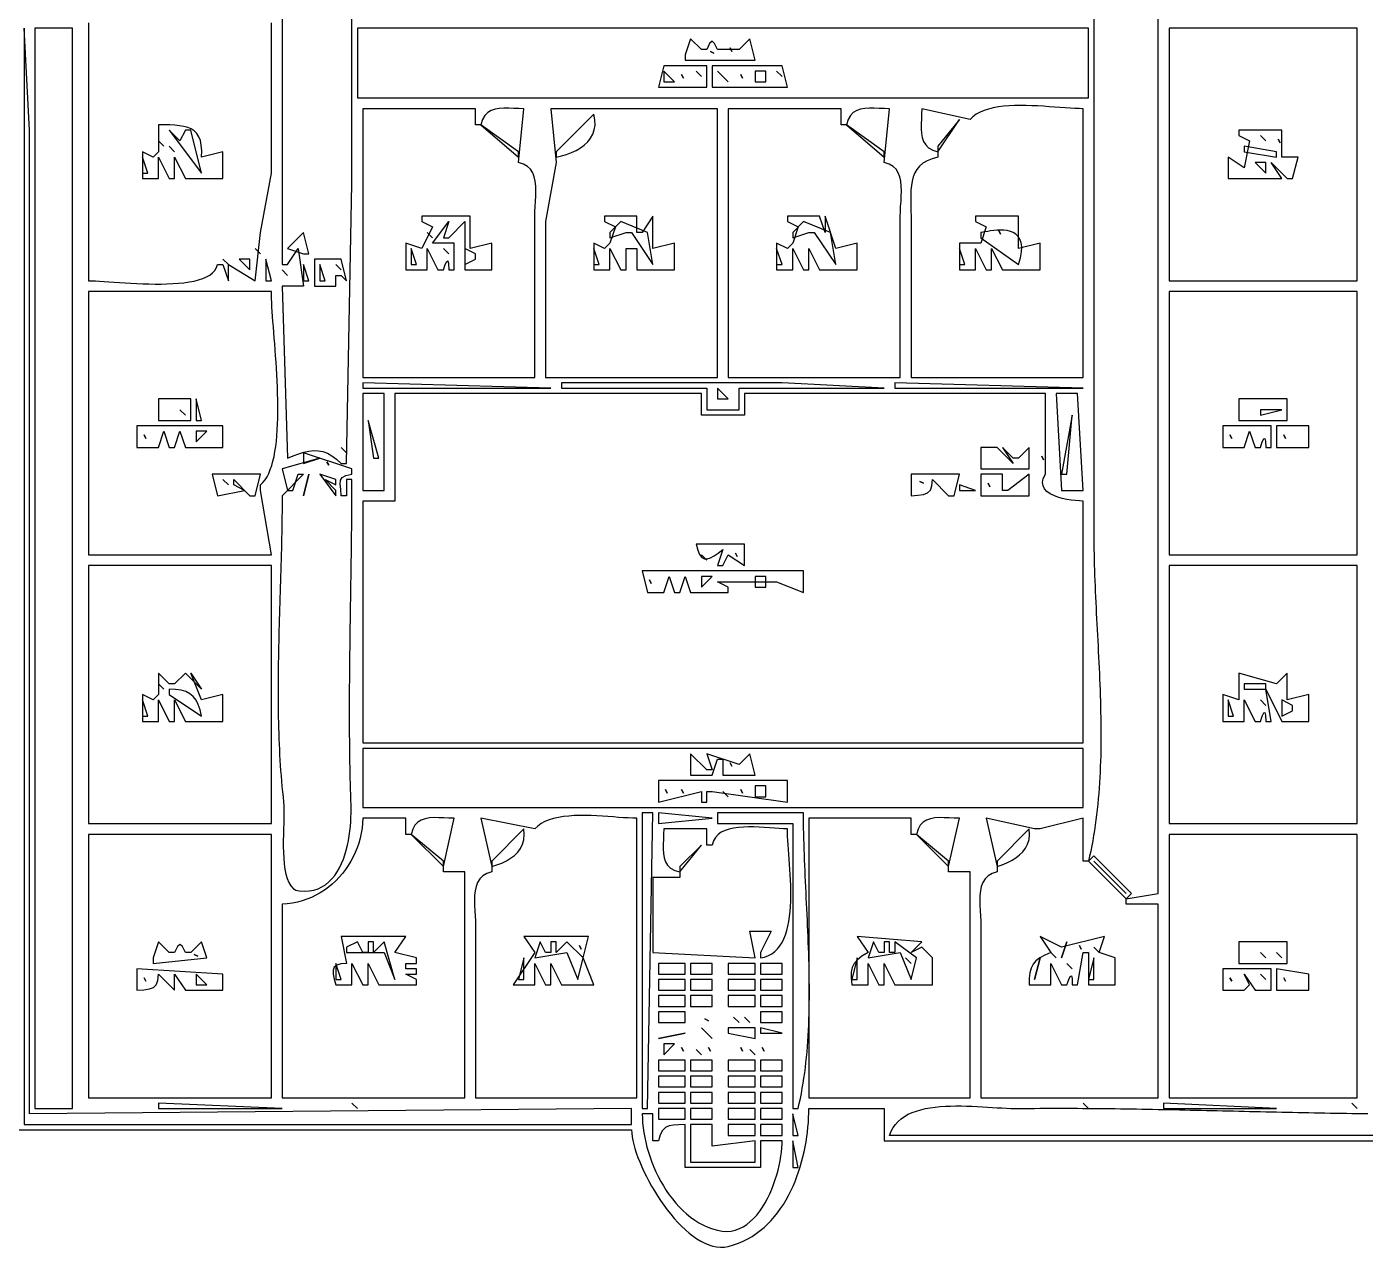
# Model space of a CAD drawing. Extents: x 0 to 792, y 0 to 1224.
# Drawn here: x 291.5 to 540.5, y 209.2 to 436.2 of the extents above; entities that cross this region are included whole.
import ezdxf

# ---------------------------------------------------------------- set-up
doc = ezdxf.new("R2010")
doc.units = 0
doc.layers.add('C7', color=7, linetype='CONTINUOUS')

msp = doc.modelspace()

# ---------------------------------------------------------------- linework, layer by layer
at = {"layer": 'C7'}
for points in [[(490, 466), (490, 342), (490.0028, 341.0328), (490.011, 340.0615), (490.0245, 339.0863), (490.0427, 338.1074), (490.0654, 337.1248), (490.0924, 336.1388), (490.1233, 335.1494), (490.1577, 334.1569), (490.1954, 333.1614), (490.2361, 332.163), (490.2795, 331.1619), (490.3252, 330.1583), (490.3729, 329.1522), (490.4224, 328.1439), (490.4733, 327.1335), (490.5253, 326.1212), (490.5781, 325.107), (490.6314, 324.0912), (490.6849, 323.0739), (490.7383, 322.0553), (490.7913, 321.0354), (490.8434, 320.0145), (490.8946, 318.9928), (490.9444, 317.9702), (490.9925, 316.9471), (491.0386, 315.9236), (491.0824, 314.8998), (491.1237, 313.8758), (491.162, 312.8518), (491.1971, 311.8281), (491.2287, 310.8046), (491.2564, 309.7816), (491.28, 308.7592), (491.2991, 307.7376), (491.3135, 306.717), (491.3228, 305.6974), (491.3267, 304.679), (491.3249, 303.662), (491.3171, 302.6465), (491.3029, 301.6328), (491.2822, 300.6208), (491.2545, 299.6109), (491.2196, 298.603), (491.1772, 297.5975), (491.1268, 296.5944), (491.0683, 295.5939), (491.0014, 294.5961), (490.9256, 293.6012), (490.8407, 292.6094), (490.7465, 291.6208), (490.6425, 290.6355), (490.5284, 289.6537), (490.4041, 288.6755), (490.2691, 287.7012), (490.1231, 286.7308), (489.9659, 285.7645), (489.7971, 284.8025), (489.6164, 283.8449), (489.4235, 282.8918), (489.2181, 281.9434), (489, 281), (488, 281), (488, 289), (480, 287), (479, 287), (470, 289), (472, 280), (472, 279), (471.0811, 278.7072), (470.3496, 278.2765), (469.7855, 277.7237), (469.369, 277.0649), (469.0804, 276.316), (468.8999, 275.493), (468.8077, 274.6119), (468.784, 273.6887), (468.809, 272.7393), (468.8628, 271.7798), (468.9258, 270.8261), (468.9781, 269.8941), (469, 269), (469, 237), (502, 237), (502, 273), (496, 273), (496, 274), (502, 275), (502, 665)], [(339, 485), (339, 392), (340, 392), (342, 395), (343, 388), (339, 388), (340, 356), (341.083, 356.4397), (342.1029, 356.8111), (343.0692, 357.1016), (343.9911, 357.2985), (344.8783, 357.3893), (345.7401, 357.3613), (346.5861, 357.2021), (347.4256, 356.8989), (348.2681, 356.4392), (349.1231, 355.8104), (350, 355), (351, 355), (352, 407), (352, 511)], [(291, 436), (291, 232), (404, 232), (404, 235), (292, 234), (292, 376), (292, 417), (291, 436)], [(293, 436), (293, 235), (300, 235), (300, 436), (293, 436)], [(303, 437), (303, 389), (303.5986, 388.9904), (304.285, 388.9636), (305.051, 388.9225), (305.8889, 388.8703), (306.7907, 388.8098), (307.7486, 388.744), (308.7545, 388.6759), (309.8007, 388.6086), (310.8792, 388.5449), (311.9821, 388.4878), (313.1015, 388.4404), (314.2296, 388.4056), (315.3583, 388.3865), (316.4798, 388.3859), (317.5862, 388.4069), (318.6697, 388.4524), (319.7222, 388.5255), (320.7359, 388.6291), (321.7029, 388.7662), (322.6153, 388.9398), (323.4651, 389.1529), (324.2446, 389.4084), (324.9457, 389.7093), (325.5606, 390.0587), (326.0814, 390.4595), (326.5002, 390.9146), (326.809, 391.4271), (327, 392), (328, 392), (329, 389), (329, 392), (334, 389), (335, 398), (337, 409), (337, 437)], [(353, 436), (353, 423), (489, 423), (489, 436), (353, 436)], [(504, 436), (504, 389), (539, 389), (539, 436), (504, 436)], [(415, 434), (414, 431), (414, 430), (427, 430), (426, 434), (424, 432), (421, 432), (420, 432), (419.466, 433.1514), (419, 433.5352), (418.5339, 433.1514), (418, 432), (417, 432), (415, 434)], [(418.666656, 431.666656), (419.333344, 431.333344), (418.666656, 431.666656)], [(422.333344, 432.333344), (422.666656, 431.666656), (422.333344, 432.333344)], [(410, 429), (409, 425), (418, 425), (418, 429), (410, 429)], [(419, 429), (419, 425), (433, 425), (432, 429), (419, 429)], [(410, 428), (410, 426), (412, 426), (410, 428)], [(413.333344, 427.333344), (413.666656, 426.666656), (413.333344, 427.333344)], [(416, 428), (417, 427), (416, 428)], [(420, 428), (422, 426), (420, 428)], [(424.333344, 427.333344), (424.666656, 426.666656), (424.333344, 427.333344)], [(427, 428), (427, 426), (429, 426), (429, 428), (427, 428)], [(431, 428), (432, 427), (431, 428)], [(354, 421), (354, 371), (386, 371), (386, 401), (386.0218, 401.8941), (386.0741, 402.8261), (386.1371, 403.7798), (386.1909, 404.7393), (386.2159, 405.6887), (386.1922, 406.6119), (386.1, 407.493), (385.9195, 408.316), (385.6309, 409.0649), (385.2144, 409.7237), (384.6503, 410.2765), (383.9188, 410.7072), (383, 411), (384, 421), (383.0416, 421.0199), (382.0902, 421.062), (381.1588, 421.0993), (380.2605, 421.1049), (379.4084, 421.0519), (378.6157, 420.9136), (377.8953, 420.6629), (377.2605, 420.2731), (376.7243, 419.7173), (376.2997, 418.9685), (376, 418), (375, 418), (375, 421), (354, 421)], [(389, 421), (390, 411), (388, 400), (388, 371), (420, 371), (420, 421), (389, 421)], [(422, 421), (422, 371), (454, 371), (454, 401), (454.0218, 401.8941), (454.0741, 402.8261), (454.1371, 403.7798), (454.1909, 404.7393), (454.2159, 405.6887), (454.1922, 406.6119), (454.1, 407.493), (453.9195, 408.316), (453.6309, 409.0649), (453.2144, 409.7237), (452.6503, 410.2765), (451.9188, 410.7072), (451, 411), (452, 421), (451.0416, 421.0199), (450.0902, 421.062), (449.1588, 421.0993), (448.2605, 421.1049), (447.4084, 421.0519), (446.6157, 420.9136), (445.8953, 420.6629), (445.2605, 420.2731), (444.7243, 419.7173), (444.2997, 418.9685), (444, 418), (443, 418), (443, 421), (422, 421)], [(458, 421), (457.98, 420.0416), (457.9379, 419.0902), (457.9006, 418.1588), (457.895, 417.2606), (457.948, 416.4085), (458.0863, 415.6157), (458.337, 414.8954), (458.7268, 414.2605), (459.2826, 413.7243), (460.0314, 413.2997), (461, 413), (461, 412), (459.9127, 411.7003), (458.992, 411.3176), (458.2241, 410.8565), (457.5955, 410.3221), (457.0927, 409.7192), (456.7022, 409.0527), (456.4102, 408.3276), (456.2034, 407.5486), (456.0682, 406.7207), (455.9909, 405.8487), (455.9581, 404.9377), (455.9561, 403.9924), (455.9715, 403.0177), (455.9906, 402.0186), (456, 401), (456, 371), (488, 371), (488, 421), (487.2593, 421.012), (486.4523, 421.0451), (485.5864, 421.0952), (484.6686, 421.1577), (483.7063, 421.2285), (482.7066, 421.3032), (481.6768, 421.3776), (480.6241, 421.4472), (479.5558, 421.5079), (478.479, 421.5552), (477.4009, 421.5849), (476.3289, 421.5928), (475.2701, 421.5743), (474.2318, 421.5254), (473.2212, 421.4416), (472.2455, 421.3187), (471.3119, 421.1522), (470.4277, 420.9381), (469.6, 420.6718), (468.8362, 420.3492), (468.1435, 419.9659), (467.529, 419.5176), (467, 419), (458, 421)], [(397, 420), (390, 413), (390, 412), (390.9621, 412.2241), (391.9056, 412.5047), (392.8164, 412.844), (393.6802, 413.2444), (394.4828, 413.7085), (395.2101, 414.2386), (395.8479, 414.837), (396.3819, 415.5063), (396.7981, 416.2489), (397.0821, 417.0671), (397.2199, 417.9634), (397.1973, 418.9402), (397, 420)], [(465, 419), (461, 414), (461, 413), (465, 419)], [(316, 418), (316, 413), (315, 412), (313, 413), (313, 408), (316, 408), (316, 412), (318, 408), (319, 408), (319, 412), (321, 408), (328, 408), (328, 409), (328, 412), (328, 413), (324, 412), (324.0411, 413.1875), (323.9715, 414.2064), (323.7952, 415.0698), (323.5164, 415.7905), (323.1392, 416.3815), (322.6677, 416.8558), (322.1061, 417.2263), (321.4586, 417.5058), (320.7293, 417.7075), (319.9222, 417.8442), (319.0416, 417.9288), (318.0916, 417.9743), (317.0764, 417.9937), (316, 418)], [(318, 417), (324, 409), (322, 417), (321, 417), (320, 415), (318, 417)], [(376, 418), (383, 412), (383, 413), (376, 418)], [(444, 418), (451, 412), (451, 413), (444, 418)], [(517, 417), (517, 416), (519, 415), (518, 410), (515, 412), (515, 408), (525, 408), (523, 411), (526, 408), (527, 408), (528, 412), (525, 412), (525, 413), (525, 417), (517, 417)], [(521, 416), (522, 415), (521, 416)], [(316, 415), (317, 414), (316, 415)], [(318, 414), (319, 413), (318, 414)], [(518, 414), (518, 413), (524, 412), (524, 413), (518, 414)], [(524.333313, 415.333344), (524.666687, 414.666656), (524.333313, 415.333344)], [(313, 412), (313, 409), (314, 409), (313, 412)], [(520, 411), (522, 409), (522, 411), (520, 411)], [(365, 401), (365, 400), (367, 399), (365, 395), (362, 396), (362, 391), (366, 391), (366, 395), (368, 391), (369, 391), (369.3548, 391.9978), (369.6342, 392.5822), (369.8361, 392.6678), (369.9587, 392.1688), (370, 391), (371, 391), (371, 396), (367, 396), (370, 400), (369, 397), (370, 397), (373, 400), (373, 391), (378, 391), (378, 392), (378, 395), (378, 396), (374, 395), (374, 401), (365, 401)], [(399, 401), (399, 400), (401, 399), (400, 396), (399, 395), (397, 396), (397, 391), (400, 391), (400, 395), (402, 391), (403, 391), (403, 395), (405, 395), (405, 391), (412, 391), (412, 392), (412, 395), (412, 396), (408, 395), (408, 401), (406, 398), (405, 398), (405, 401), (399, 401)], [(433, 401), (433, 400), (435, 399), (434, 396), (433, 395), (431, 396), (431, 391), (434, 391), (434, 395), (436, 391), (437, 391), (437, 395), (439, 391), (446, 391), (446, 392), (446, 395), (446, 396), (442, 395), (440, 401), (440, 398), (439, 401), (433, 401)], [(468, 401), (468, 400), (470, 399), (469, 396), (465, 396), (465, 391), (468, 391), (468, 395), (470, 391), (471, 391), (471, 395), (473, 391), (480, 391), (480, 392), (480, 395), (480, 396), (476, 395), (476, 401), (468, 401)], [(402, 400), (400, 398), (400, 397), (403, 398), (404, 398), (408, 392), (407, 398), (402, 400)], [(436, 400), (434, 398), (434, 397), (437, 398), (438, 398), (442, 392), (441, 398), (436, 400)], [(469, 398), (469, 397), (476, 392), (476.3611, 393.2631), (476.5531, 394.3548), (476.5917, 395.2866), (476.4926, 396.0704), (476.2715, 396.7178), (475.9442, 397.2404), (475.5262, 397.65), (475.0335, 397.9582), (474.4816, 398.1766), (473.8862, 398.3171), (473.2631, 398.3912), (472.628, 398.4106), (471.9966, 398.3871), (471.3847, 398.3323), (470.8078, 398.2578), (470.2817, 398.1754), (469.8222, 398.0967), (469.4449, 398.0335), (469.1656, 397.9973), (469, 398)], [(340, 395), (343, 394), (344, 394), (343, 398), (340, 395)], [(366, 398), (367, 397), (366, 398)], [(472.333344, 398.333344), (472.666656, 397.666656), (472.333344, 398.333344)], [(334, 395), (335, 394), (334, 395)], [(363, 395), (363, 392), (364, 392), (363, 395)], [(369, 395), (370, 394), (369, 395)], [(373, 395), (373, 392), (375, 393), (375, 394), (373, 395)], [(397, 395), (397, 392), (398, 392), (397, 395)], [(431, 395), (431, 392), (432, 392), (431, 395)], [(465, 395), (465, 392), (466, 392), (465, 395)], [(328, 393), (329, 392), (328, 393)], [(331, 393), (333, 391), (333, 393), (331, 393)], [(336, 393), (336, 389), (337, 389), (336, 393)], [(339, 391), (340, 390), (339, 391)], [(343, 392), (343, 389), (344, 389), (343, 392)], [(345, 393), (345, 388), (349, 388), (349, 390), (350, 390), (351, 389), (350, 393), (345, 393)], [(346, 392), (346, 389), (347, 389), (346, 392)], [(349, 392), (350, 391), (349, 392)], [(303, 387), (303, 338), (337, 338), (335, 350), (335, 351), (335.4354, 351.4349), (335.8327, 351.9421), (336.1934, 352.5178), (336.5188, 353.1582), (336.8104, 353.8598), (337.0698, 354.6188), (337.2982, 355.4314), (337.4973, 356.294), (337.6684, 357.2029), (337.813, 358.1543), (337.9325, 359.1445), (338.0284, 360.1699), (338.1022, 361.2266), (338.1553, 362.3111), (338.1891, 363.4195), (338.2052, 364.5482), (338.2049, 365.6935), (338.1898, 366.8517), (338.1612, 368.019), (338.1207, 369.1917), (338.0696, 370.3661), (338.0095, 371.5386), (337.9417, 372.7053), (337.8678, 373.8627), (337.7892, 375.0069), (337.7073, 376.1343), (337.6236, 377.2412), (337.5396, 378.3238), (337.4567, 379.3785), (337.3763, 380.4015), (337.3, 381.3891), (337.2291, 382.3376), (337.1651, 383.2433), (337.1095, 384.1025), (337.0638, 384.9115), (337.0293, 385.6665), (337.0075, 386.3639), (337, 387), (303, 387)], [(504, 387), (504, 338), (539, 338), (539, 387), (504, 387)], [(354, 370), (354, 369), (389, 369), (354, 370)], [(391, 370), (391, 369), (418, 369), (418, 365), (424, 365), (424, 369), (451, 369), (432, 370), (391, 370)], [(420, 369), (420, 367), (422, 367), (420, 369)], [(453, 370), (453, 369), (488, 369), (453, 370)], [(316, 367), (316, 364), (316, 363), (322, 363), (322, 367), (316, 367)], [(323, 367), (323, 363), (324, 363), (323, 367)], [(354, 368), (354, 350), (358, 350), (358, 368), (354, 368)], [(360, 368), (360, 348), (354, 348), (354, 303), (488, 303), (488, 348), (487.3492, 348.0319), (486.6083, 348.0925), (485.8057, 348.1871), (484.9696, 348.321), (484.1284, 348.4996), (483.3103, 348.7283), (482.5438, 349.0123), (481.8572, 349.3571), (481.2787, 349.7679), (480.8367, 350.2501), (480.5595, 350.8091), (480.4754, 351.4502), (480.6128, 352.1787), (481, 353), (481, 368), (425, 368), (425, 364), (417, 364), (417, 368), (360, 368)], [(483, 368), (484, 350), (488, 350), (487, 368), (483, 368)], [(517, 367), (517, 364), (517, 363), (526, 363), (526, 367), (517, 367)], [(320, 365), (321, 364), (320, 365)], [(486, 364), (484, 353), (485, 353), (486, 364)], [(521, 365), (521, 364), (525, 365), (521, 365)], [(312, 362), (312, 358), (316, 358), (317, 361), (318, 358), (319, 358), (320, 361), (321, 358), (328, 358), (328, 359), (328, 362), (312, 362)], [(355, 363), (356, 356), (357, 356), (355, 363)], [(514, 362), (514, 358), (518, 358), (519, 361), (520, 358), (521, 358), (521.3549, 358.9978), (521.6342, 359.5822), (521.8361, 359.6677), (521.9587, 359.1688), (522, 358), (523, 358), (523, 362), (514, 362)], [(524, 362), (524, 358), (530, 358), (530, 359), (530, 362), (524, 362)], [(313.333344, 360.333344), (313.666656, 359.666656), (313.333344, 360.333344)], [(323, 361), (323, 359), (325, 361), (323, 361)], [(515.333313, 360.333344), (515.666687, 359.666656), (515.333313, 360.333344)], [(525.333313, 360.333344), (525.666687, 359.666656), (525.333313, 360.333344)], [(343, 357), (343, 356), (343, 355), (346, 356), (339, 354), (340, 350), (341, 350), (342, 353), (343, 353), (339, 349), (338.9982, 348.0209), (338.9933, 347.0393), (338.9852, 346.0551), (338.9742, 345.0685), (338.9605, 344.0795), (338.9443, 343.0884), (338.9258, 342.0951), (338.9052, 341.0997), (338.8826, 340.1025), (338.8582, 339.1035), (338.8324, 338.1027), (338.8051, 337.1003), (338.7767, 336.0965), (338.7473, 335.0912), (338.7171, 334.0846), (338.6864, 333.0769), (338.6552, 332.068), (338.6238, 331.0582), (338.5924, 330.0474), (338.5612, 329.0359), (338.5304, 328.0237), (338.5001, 327.0109), (338.4705, 325.9977), (338.4419, 324.9841), (338.4145, 323.9702), (338.3884, 322.9561), (338.3638, 321.942), (338.3409, 320.9279), (338.3199, 319.914), (338.301, 318.9003), (338.2844, 317.887), (338.2702, 316.8741), (338.2588, 315.8617), (338.2502, 314.8501), (338.2447, 313.8391), (338.2424, 312.8291), (338.2436, 311.82), (338.2484, 310.812), (338.257, 309.8052), (338.2696, 308.7996), (338.2865, 307.7954), (338.3077, 306.7927), (338.3336, 305.7916), (338.3642, 304.7921), (338.3998, 303.7945), (338.4406, 302.7987), (338.4868, 301.805), (338.5385, 300.8133), (338.5959, 299.8239), (338.6593, 298.8368), (338.7288, 297.852), (338.8047, 296.8698), (338.887, 295.8902), (338.9761, 294.9133), (339.0721, 293.9392), (339.1751, 292.9681), (339.2855, 292)], [(339.2854, 292), (339.3304, 291.417), (339.3478, 290.7127), (339.3438, 289.903), (339.3248, 289.0039), (339.2971, 288.0313), (339.2671, 287.0012), (339.2411, 285.9294), (339.2254, 284.832), (339.2264, 283.7249), (339.2504, 282.624), (339.3037, 281.5453), (339.3927, 280.5047), (339.5237, 279.5182), (339.703, 278.6017), (339.937, 277.7712), (340.232, 277.0426), (340.5944, 276.4318), (341.0304, 275.9548), (341.5465, 275.6275), (342.1489, 275.466), (343.1301, 275.4083), (344.0459, 275.461), (344.8983, 275.6172), (345.6893, 275.87), (346.4211, 276.2126), (347.0957, 276.6382), (347.7152, 277.14), (348.2817, 277.7112), (348.7973, 278.3449), (349.264, 279.0344), (349.684, 279.7727), (350.0593, 280.5531), (350.392, 281.3688), (350.6843, 282.2129), (350.9381, 283.0786), (351.1556, 283.9592), (351.3388, 284.8477), (351.4899, 285.7373), (351.6108, 286.6213), (351.7038, 287.4928), (351.7709, 288.345), (351.8141, 289.171), (351.8356, 289.9642), (351.8374, 290.7175), (351.8217, 291.4243), (351.7879, 292.427), (351.7566, 293.4303), (351.7279, 294.434), (351.7016, 295.4381), (351.6777, 296.4427), (351.6561, 297.4477), (351.6367, 298.4531), (351.6194, 299.4589), (351.6042, 300.465), (351.5911, 301.4716), (351.5799, 302.4784), (351.5706, 303.4857), (351.5631, 304.4932), (351.5574, 305.5011), (351.5534, 306.5093), (351.5509, 307.5178), (351.55, 308.5266), (351.5506, 309.5356), (351.5526, 310.5449), (351.5559, 311.5544), (351.5605, 312.5642), (351.5662, 313.5742), (351.5732, 314.5844), (351.5811, 315.5948), (351.5901, 316.6054), (351.6, 317.6162), (351.6108, 318.6271), (351.6223, 319.6382), (351.6346, 320.6495), (351.6475, 321.6608), (351.6611, 322.6723), (351.6751, 323.6838), (351.6896, 324.6955), (351.7044, 325.7072), (351.7196, 326.719), (351.735, 327.7309), (351.7506, 328.7428), (351.7663, 329.7547), (351.782, 330.7666), (351.7977, 331.7786), (351.8133, 332.7905), (351.8288, 333.8024), (351.844, 334.8143), (351.8589, 335.8262), (351.8734, 336.8379), (351.8875, 337.8497), (351.901, 338.8613), (351.914, 339.8729), (351.9264, 340.8843), (351.938, 341.8956), (351.9488, 342.9068), (351.9588, 343.9179), (351.9679, 344.9288), (351.976, 345.9396), (351.983, 346.9501), (351.9889, 347.9605), (351.9937, 348.9707), (351.9971, 349.9807), (351.9992, 350.9904), (352, 352), (351, 352), (351, 349), (350, 349), (349.9024, 350.1954), (349.8281, 351.1394), (349.8889, 351.8619), (350.1966, 352.3928), (350.863, 352.7622), (352, 353), (352, 354), (343, 357)], [(350, 358), (351, 357), (350, 358)], [(469, 358), (469, 354), (478, 354), (478, 358), (476, 356), (475, 356), (473, 358), (475, 355), (472, 358), (471, 358), (469, 358)], [(480.333344, 356.333344), (480.666656, 355.666656), (480.333344, 356.333344)], [(347.333344, 355.333344), (347.666656, 354.666656), (347.333344, 355.333344)], [(326, 353), (327, 349), (332, 350), (330, 351), (330, 352), (333, 349), (334, 349), (335, 353), (326, 353)], [(328, 352), (329, 351), (328, 352)], [(344, 353), (343, 349), (344, 353)], [(346, 353), (349, 349), (349, 350), (347, 352), (349, 351), (349, 352), (346, 353)], [(456, 353), (456, 349), (457.2887, 349.0986), (458.3074, 349.2427), (459.0719, 349.5185), (459.5981, 350.0125), (459.9022, 350.8108), (460, 352), (463, 349), (464, 349), (465, 353), (456, 353)], [(457.666656, 351.666656), (458.333344, 351.333344), (457.666656, 351.666656)], [(469, 353), (469, 349), (478, 349), (478, 350), (478, 352), (478, 353), (474, 350), (473, 350), (473, 353), (469, 353)], [(470.333344, 351.333344), (470.666656, 350.666656), (470.333344, 351.333344)], [(465, 351), (465, 350), (468, 350), (465, 351)], [(416, 340), (416.3187, 338.8582), (416.6785, 338.0372), (417.0872, 337.5099), (417.5524, 337.2493), (418.082, 337.2283), (418.6838, 337.4199), (419.3655, 337.797), (420.135, 338.3327), (421, 339), (420, 336), (421, 336), (422, 338), (425, 336), (425, 340), (416, 340)], [(417, 338), (418, 337), (417, 338)], [(423.333344, 338.333344), (423.666656, 337.666656), (423.333344, 338.333344)], [(303, 336), (303, 288), (337, 288), (337, 336), (303, 336)], [(406, 335), (407, 331), (410, 331), (411, 334), (412, 331), (413, 331), (414, 334), (415, 331), (422, 331), (422, 332), (420, 333), (431, 333), (436, 331), (436, 332), (436, 335), (406, 335)], [(417, 334), (417, 332), (419, 334), (417, 334)], [(427, 334), (427, 332), (429, 332), (429, 334), (427, 334)], [(504, 336), (504, 288), (539, 288), (539, 336), (504, 336)], [(407.333344, 333.333344), (407.666656, 332.666656), (407.333344, 333.333344)], [(316, 316), (316, 312), (315, 311), (313, 312), (313, 307), (316, 307), (316, 311), (318, 307), (319, 307), (319, 311), (321, 307), (328, 307), (328, 308), (328, 311), (328, 312), (324, 311), (322, 316), (324, 313), (321, 316), (319, 314), (318, 314), (316, 316)], [(316, 314), (317, 313), (316, 314)], [(517, 316), (517, 311), (514, 312), (514, 307), (518, 307), (518, 311), (520, 307), (521, 307), (521.3549, 307.9978), (521.6342, 308.5822), (521.8361, 308.6677), (521.9587, 308.1688), (522, 307), (523, 307), (522, 313), (525, 307), (530, 307), (530, 308), (530, 311), (530, 312), (526, 311), (526, 316), (524, 314), (517, 316)], [(518, 314), (518, 313), (522, 313), (522, 314), (518, 314)], [(318, 313), (318, 312), (324, 308), (323.7462, 309.1527), (323.4142, 310.1375), (322.9932, 310.9623), (322.4726, 311.6351), (321.8416, 312.1639), (321.0896, 312.5568), (320.2057, 312.8218), (319.1794, 312.9668), (318, 313)], [(313, 311), (313, 308), (314, 308), (313, 311)], [(515, 311), (515, 308), (516, 308), (515, 311)], [(521, 311), (522, 310), (521, 311)], [(525, 311), (525, 308), (527, 309), (527, 310), (525, 311)], [(354, 302), (354, 291), (488, 291), (488, 302), (354, 302)], [(415, 301), (415, 298), (415, 297), (419, 297), (420, 300), (421, 300), (421, 297), (427, 297), (426, 301), (424, 299), (418, 301), (419, 298), (418, 298), (415, 301)], [(422.333344, 299.333344), (422.666656, 298.666656), (422.333344, 299.333344)], [(409, 296), (409, 292), (417, 294), (417, 292), (418, 292), (418, 294), (419, 294), (433, 292), (433, 296), (409, 296)], [(410.333344, 294.333344), (410.666656, 293.666656), (410.333344, 294.333344)], [(413.333344, 294.333344), (413.666656, 293.666656), (413.333344, 294.333344)], [(421, 294), (422, 293), (421, 294)], [(424.333344, 294.333344), (424.666656, 293.666656), (424.333344, 294.333344)], [(427, 295), (427, 293), (429, 293), (429, 295), (427, 295)], [(354, 289), (353.9608, 288.0566), (353.8666, 287.1217), (353.719, 286.1972), (353.5195, 285.2856), (353.2694, 284.3891), (352.9704, 283.5098), (352.6239, 282.65), (352.2313, 281.812), (351.7943, 280.998), (351.3143, 280.2102), (350.7927, 279.4509), (350.2311, 278.7223), (349.6309, 278.0267), (348.9937, 277.3662), (348.3209, 276.7432), (347.6141, 276.1598), (346.8746, 275.6184), (346.1041, 275.121), (345.304, 274.6701), (344.4758, 274.2677), (343.621, 273.9162), (342.7411, 273.6179), (341.8375, 273.3748), (340.9118, 273.1893), (339.9655, 273.0636), (339, 273), (339, 237), (373, 237), (373, 279), (369, 279), (369, 280), (371, 289), (370.0416, 289.0199), (369.0902, 289.062), (368.1588, 289.0993), (367.2605, 289.1049), (366.4084, 289.0519), (365.6157, 288.9136), (364.8953, 288.6629), (364.2605, 288.2731), (363.7243, 287.7173), (363.2997, 286.9685), (363, 286), (362, 286), (362, 289), (354, 289)], [(376, 289), (378, 280), (378, 279), (377.0811, 278.7072), (376.3496, 278.2765), (375.7855, 277.7237), (375.369, 277.0649), (375.0804, 276.316), (374.8999, 275.493), (374.8077, 274.6119), (374.784, 273.6887), (374.809, 272.7393), (374.8628, 271.7798), (374.9258, 270.8261), (374.9781, 269.8941), (375, 269), (375, 237), (405, 237), (405, 289), (404.2379, 289.0128), (403.4116, 289.048), (402.529, 289.1002), (401.5978, 289.1643), (400.626, 289.2349), (399.6216, 289.3069), (398.5924, 289.3751), (397.5462, 289.4342), (396.4911, 289.4791), (395.4348, 289.5044), (394.3853, 289.5049), (393.3505, 289.4755), (392.3382, 289.4109), (391.3564, 289.3058), (390.413, 289.1552), (389.5158, 288.9536), (388.6728, 288.696), (387.8918, 288.377), (387.1807, 287.9915), (386.5475, 287.5342), (386, 287), (376, 289)], [(406, 290), (406, 235), (407, 235), (408, 290), (406, 290)], [(409, 290), (409, 288), (419, 289), (409, 290)], [(420, 290), (420, 288), (434, 288), (434, 235), (435, 235), (435.2129, 235.9274), (435.4123, 236.862), (435.5983, 237.8035), (435.7715, 238.7517), (435.9321, 239.7062), (436.0805, 240.6669), (436.217, 241.6334), (436.3421, 242.6056), (436.4561, 243.5832), (436.5594, 244.5659), (436.6523, 245.5535), (436.7352, 246.5457), (436.8085, 247.5422), (436.8724, 248.5429), (436.9275, 249.5475), (436.974, 250.5557), (437.0123, 251.5672), (437.0428, 252.5818), (437.0658, 253.5993), (437.0818, 254.6194), (437.091, 255.6418), (437.0939, 256.6664), (437.0907, 257.6928), (437.0819, 258.7207), (437.0679, 259.7501), (437.0489, 260.7805), (437.0254, 261.8117), (436.9977, 262.8435), (436.9662, 263.8757), (436.9312, 264.9079), (436.8931, 265.94), (436.8524, 266.9716), (436.8092, 268.0025), (436.7641, 269.0325), (436.7173, 270.0614), (436.6693, 271.0888), (436.6203, 272.1145), (436.5709, 273.1382), (436.5212, 274.1598), (436.4717, 275.1789), (436.4228, 276.1953), (436.3748, 277.2087), (436.3281, 278.219), (436.283, 279.2258), (436.24, 280.2288), (436.1993, 281.228), (436.1613, 282.2229), (436.1265, 283.2133), (436.0951, 284.199), (436.0675, 285.1797), (436.0442, 286.1552), (436.0254, 287.1253), (436.0115, 288.0896), (436.0029, 289.0479), (436, 290), (420, 290)], [(437, 289), (437, 237), (467, 237), (467, 279), (463, 279), (463, 280), (465, 289), (464.0416, 289.0199), (463.0902, 289.062), (462.1588, 289.0993), (461.2605, 289.1049), (460.4084, 289.0519), (459.6157, 288.9136), (458.8953, 288.6629), (458.2605, 288.2731), (457.7243, 287.7173), (457.2997, 286.9685), (457, 286), (456, 286), (456, 289), (437, 289)], [(384, 287), (378, 281), (378, 280), (378.9581, 280.304), (379.8728, 280.6588), (380.7309, 281.0694), (381.5195, 281.5413), (382.2256, 282.0796), (382.8361, 282.6896), (383.338, 283.3766), (383.7184, 284.1459), (383.9641, 285.0027), (384.0623, 285.9523), (384, 287)], [(410, 287), (409.98, 286.0416), (409.9379, 285.0902), (409.9006, 284.1588), (409.895, 283.2605), (409.9479, 282.4084), (410.0863, 281.6157), (410.3369, 280.8953), (410.7268, 280.2605), (411.2826, 279.7243), (412.0314, 279.2997), (413, 279), (413, 278), (408, 278), (408, 264), (427, 263), (426, 268), (430, 268), (428, 264), (428, 263), (428.7651, 263.1786), (429.4611, 263.444), (430.091, 263.7912), (430.6578, 264.2156), (431.1644, 264.712), (431.6138, 265.2758), (432.009, 265.902), (432.3531, 266.5857), (432.6489, 267.3222), (432.8995, 268.1064), (433.1078, 268.9336), (433.2769, 269.7989), (433.4097, 270.6974), (433.5092, 271.6243), (433.5785, 272.5746), (433.6203, 273.5435), (433.6379, 274.5262), (433.6341, 275.5177), (433.6119, 276.5133), (433.5744, 277.508), (433.5244, 278.4969), (433.4651, 279.4752), (433.3993, 280.4381), (433.3301, 281.3807), (433.2604, 282.298), (433.1933, 283.1852), (433.1316, 284.0375), (433.0785, 284.85), (433.0368, 285.6178), (433.0097, 286.3361), (433, 287), (432.2592, 287.0166), (431.4472, 287.0605), (430.5765, 287.1225), (429.6597, 287.1933), (428.7092, 287.264), (427.7376, 287.3253), (426.7575, 287.3681), (425.7813, 287.3832), (424.8218, 287.3615), (423.8913, 287.2938), (423.0024, 287.171), (422.1678, 286.984), (421.3998, 286.7235), (420.7112, 286.3805), (420.1143, 285.9458), (419.6218, 285.4102), (419.2461, 284.7647), (419, 284), (418, 284), (418, 287), (410, 287)], [(478, 287), (472, 281), (472, 280), (472.9332, 280.3448), (473.8324, 280.7258), (474.6832, 281.1503), (475.4709, 281.6257), (476.181, 282.1594), (476.7991, 282.7588), (477.3106, 283.4313), (477.7009, 284.1842), (477.9556, 285.0251), (478.0601, 285.9612), (478, 287)], [(303, 286), (303, 237), (337, 237), (337, 286), (303, 286)], [(363, 286), (369, 280), (369, 281), (363, 286)], [(417, 284), (413, 280), (413, 279), (417, 284)], [(457, 286), (463, 280), (463, 281), (457, 286)], [(504, 286), (504, 237), (539, 237), (539, 286), (504, 286)], [(490, 282), (489, 281), (496, 274), (497, 275), (490, 282)], [(490, 281), (496, 275), (490, 281)], [(350, 267), (351, 262), (349.9048, 261.9225), (349.1517, 261.6875), (348.6973, 261.2906), (348.4983, 260.7277), (348.5112, 259.9944), (348.6929, 259.0866), (349, 258), (352, 258), (352, 262), (354, 258), (355, 258), (355, 262), (357, 258), (364, 258), (364, 259), (362, 260), (364, 260), (364, 261), (362, 261), (362, 262), (364, 262), (364, 263), (360, 264), (362, 267), (350, 267)], [(384, 267), (386, 264), (382, 258), (386, 258), (386, 262), (388, 258), (389, 258), (389, 262), (391, 258), (397, 258), (395, 263), (396, 267), (384, 267)], [(446, 267), (448, 264), (446.8816, 263.3314), (446.0319, 262.6816), (445.4275, 262.0018), (445.0452, 261.2427), (444.862, 260.3554), (444.8547, 259.2908), (445, 258), (448, 258), (448, 262), (450, 258), (451, 258), (451, 262), (453, 258), (460, 258), (460, 259), (460, 262), (460, 263), (458, 265), (456, 264), (458, 266), (446, 267)], [(480, 267), (482, 264), (480.873, 263.5219), (479.9603, 263.0238), (479.2444, 262.4768), (478.7076, 261.8521), (478.3323, 261.121), (478.1011, 260.2544), (477.9961, 259.2237), (478, 258), (482, 258), (482, 262), (484, 258), (485, 258), (485.3548, 258.9978), (485.6342, 259.5822), (485.8361, 259.6678), (485.9587, 259.1688), (486, 258), (487, 258), (488, 264), (489, 264), (489, 258), (494, 258), (494, 259), (494, 262), (494, 263), (491, 264), (492, 267), (484, 265), (480, 267)], [(316, 266), (315, 263), (315, 262), (325, 263), (324, 266), (322, 264), (321, 264), (320.466, 265.1514), (320, 265.5352), (319.5339, 265.1514), (319, 264), (318, 264), (316, 266)], [(353, 266), (351, 265), (351, 264), (358, 264), (360, 259), (358, 266), (356, 264), (356, 266), (355, 266), (355, 264), (354, 264), (353, 266)], [(387, 266), (386, 263), (392, 264), (394, 259), (395, 263), (392, 266), (390, 264), (390, 266), (389, 266), (389, 264), (388, 264), (387, 266)], [(394.333344, 265.333344), (394.666656, 264.666656), (394.333344, 265.333344)], [(449, 266), (448, 263), (454, 264), (456, 259), (457, 263), (453, 266), (453, 264), (452, 264), (452, 266), (451, 266), (451, 264), (450, 264), (449, 266)], [(482, 264), (483, 263), (482, 264)], [(485, 266), (484, 263), (485, 266)], [(487.333344, 265.333344), (487.666656, 264.666656), (487.333344, 265.333344)], [(490, 265), (491, 264), (490, 265)], [(517, 266), (517, 263), (517, 262), (526, 262), (526, 266), (517, 266)], [(521, 264), (522, 263), (521, 264)], [(524, 264), (525, 263), (524, 264)], [(322.666656, 263.666656), (323.333344, 263.333344), (322.666656, 263.666656)], [(349, 262), (349, 259), (350, 259), (349, 262)], [(384, 263), (383, 259), (384, 259), (384, 263)], [(409, 262), (409, 260), (414, 260), (414, 262), (409, 262)], [(415, 262), (415, 260), (419, 260), (419, 262), (415, 262)], [(422, 262), (422, 260), (427, 260), (427, 262), (422, 262)], [(428, 262), (428, 260), (432, 260), (432, 262), (428, 262)], [(446, 263), (445, 259), (446, 259), (446, 263)], [(455, 263), (456, 262), (455, 263)], [(480, 263), (479, 259), (480, 263)], [(485, 262), (486, 261), (485, 262)], [(490, 263), (489, 259), (490, 259), (490, 263)], [(312, 261), (312, 257), (313.2887, 257.0986), (314.3074, 257.2427), (315.0719, 257.5185), (315.5981, 258.0125), (315.9022, 258.8108), (316, 260), (319, 257), (319, 260), (321, 257), (328, 257), (328, 260), (312, 261)], [(313.333344, 259.333344), (313.666656, 258.666656), (313.333344, 259.333344)], [(323, 260), (323, 258), (325, 258), (323, 260)], [(409, 259), (409, 257), (414, 257), (414, 259), (409, 259)], [(415, 259), (415, 257), (419, 257), (419, 259), (415, 259)], [(422, 259), (422, 257), (427, 257), (427, 259), (422, 259)], [(428, 259), (428, 257), (432, 257), (432, 259), (428, 259)], [(514, 261), (514, 257), (518, 257), (519, 258), (518, 260), (520, 257), (523, 257), (523, 261), (514, 261)], [(515.333313, 259.333344), (515.666687, 258.666656), (515.333313, 259.333344)], [(521, 260), (522, 259), (521, 260)], [(524, 261), (524, 257), (530, 257), (530, 260), (524, 261)], [(525.333313, 259.333344), (525.666687, 258.666656), (525.333313, 259.333344)], [(409, 256), (409, 254), (414, 254), (414, 256), (409, 256)], [(415, 256), (415, 254), (419, 254), (419, 256), (415, 256)], [(422, 256), (422, 254), (427, 254), (427, 256), (422, 256)], [(428, 256), (428, 254), (432, 254), (432, 256), (428, 256)], [(409, 253), (409, 251), (414, 251), (414, 253), (409, 253)], [(417.666656, 251.666672), (418.333344, 251.333328), (417.666656, 251.666672)], [(423, 252), (424, 251), (423, 252)], [(425, 252), (426, 251), (425, 252)], [(428, 253), (428, 251), (432, 251), (432, 253), (428, 253)], [(417, 250), (419, 248), (417, 250)], [(422, 250), (422, 249), (427, 248), (427, 249), (427, 250), (422, 250)], [(428, 250), (428, 249), (432, 249), (428, 250)], [(409, 248), (414, 249), (409, 248)], [(410, 247), (410, 245), (412, 247), (410, 247)], [(413.333344, 246.333328), (413.666656, 245.666672), (413.333344, 246.333328)], [(416, 246), (417, 245), (416, 246)], [(418.333344, 246.333328), (418.666656, 245.666672), (418.333344, 246.333328)], [(424.333344, 246.333328), (424.666656, 245.666672), (424.333344, 246.333328)], [(426, 246), (427, 245), (426, 246)], [(428.333344, 246.333328), (428.666656, 245.666672), (428.333344, 246.333328)], [(409, 244), (409, 242), (414, 242), (414, 244), (409, 244)], [(415, 244), (415, 242), (419, 242), (419, 244), (415, 244)], [(422, 244), (422, 242), (427, 242), (427, 244), (422, 244)], [(428, 244), (428, 242), (432, 242), (432, 244), (428, 244)], [(409, 241), (409, 239), (414, 239), (414, 241), (409, 241)], [(415, 241), (415, 239), (419, 239), (419, 241), (415, 241)], [(422, 241), (422, 239), (427, 239), (427, 241), (422, 241)], [(428, 241), (428, 239), (432, 239), (432, 241), (428, 241)], [(409, 238), (409, 236), (414, 236), (414, 238), (409, 238)], [(415, 238), (415, 236), (419, 236), (419, 238), (415, 238)], [(422, 238), (422, 236), (427, 236), (427, 238), (422, 238)], [(428, 238), (428, 236), (432, 236), (432, 238), (428, 238)], [(290, 231), (404, 231), (404.0319, 230.4029), (404.113, 229.7548), (404.2416, 229.06), (404.4159, 228.3233), (404.634, 227.5491), (404.8942, 226.742), (405.1946, 225.9066), (405.5336, 225.0475), (405.9092, 224.1692), (406.3198, 223.2763), (406.7635, 222.3734), (407.2386, 221.465), (407.7432, 220.5557), (408.2756, 219.6501), (408.8339, 218.7527), (409.4165, 217.8682), (410.0214, 217.001), (410.647, 216.1558), (411.2914, 215.3371), (411.9528, 214.5495), (412.6295, 213.7975), (413.3196, 213.0858), (414.0214, 212.4188), (414.7331, 211.8012), (415.4528, 211.2376), (416.1789, 210.7324), (416.9095, 210.2904), (417.6428, 209.9159), (418.3771, 209.6137), (419.1105, 209.3882), (419.8413, 209.2441), (420.5677, 209.1859), (421.2878, 209.2182), (422, 209.3456), (422.9577, 209.6163), (423.8789, 209.9402), (424.7641, 210.3152), (425.6137, 210.739), (426.4284, 211.2092), (427.2085, 211.7238), (427.9545, 212.2803), (428.6669, 212.8767), (429.3463, 213.5106), (429.9931, 214.1798), (430.6077, 214.8821), (431.1907, 215.6152), (431.7426, 216.3769), (432.2638, 217.1649), (432.7549, 217.977), (433.2163, 218.8109), (433.6484, 219.6645), (434.0519, 220.5354), (434.4271, 221.4214), (434.7746, 222.3203), (435.0949, 223.2298), (435.3884, 224.1477), (435.6556, 225.0717), (435.897, 225.9997), (436.1132, 226.9293), (436.3045, 227.8583), (436.4714, 228.7845), (436.6146, 229.7056), (436.7344, 230.6193), (436.8313, 231.5236), (436.9058, 232.416), (436.9584, 233.2943), (436.9897, 234.1564), (437, 235), (451, 235), (451, 229), (547, 229)], [(316, 236), (316, 235), (339, 235), (316, 236)], [(352, 236), (353, 235), (352, 236)], [(409, 235), (409, 233), (414, 233), (414, 235), (409, 235)], [(415, 235), (415, 233), (419, 233), (419, 235), (415, 235)], [(422, 235), (422, 233), (427, 233), (427, 235), (422, 235)], [(428, 235), (428, 233), (432, 233), (432, 235), (428, 235)], [(548, 230), (452, 230), (452.2882, 230.7499), (452.6538, 231.4309), (453.0922, 232.0462), (453.599, 232.5987), (454.1696, 233.0916), (454.7996, 233.5279), (455.4844, 233.9107), (456.2195, 234.243), (457.0004, 234.5279), (457.8226, 234.7685), (458.6816, 234.9679), (459.5729, 235.129), (460.4919, 235.2551), (461.4343, 235.3491), (462.3954, 235.4141), (463.3708, 235.4532), (464.3559, 235.4694), (465.3463, 235.4658), (466.3374, 235.4455), (467.3248, 235.4116), (468.3039, 235.3671), (469.2702, 235.315), (470.2192, 235.2586), (471.1465, 235.2007), (472.0474, 235.1445), (472.9176, 235.093), (473.7524, 235.0494), (474.5474, 235.0166), (475.2981, 234.9978), (476, 234.9961), (476.9952, 235.0066), (477.9907, 235.0155), (478.9865, 235.0227), (479.9826, 235.0284), (480.979, 235.0325), (481.9756, 235.0352), (482.9725, 235.0364), (483.9696, 235.0361), (484.967, 235.0345), (485.9646, 235.0316), (486.9624, 235.0274), (487.9605, 235.0219), (488.9588, 235.0153), (489.9573, 235.0074), (490.956, 234.9985), (491.9549, 234.9885), (492.954, 234.9774), (493.9533, 234.9653), (494.9528, 234.9523), (495.9524, 234.9384), (496.9522, 234.9236), (497.9521, 234.908), (498.9522, 234.8916), (499.9525, 234.8745), (500.9529, 234.8567), (501.9534, 234.8382), (502.954, 234.8191), (503.9548, 234.7994), (504.9556, 234.7792), (505.9566, 234.7585), (506.9577, 234.7373), (507.9588, 234.7158), (508.9601, 234.6939), (509.9614, 234.6716), (510.9628, 234.6491), (511.9642, 234.6263), (512.9657, 234.6034), (513.9673, 234.5803), (514.9689, 234.557), (515.9705, 234.5338), (516.9722, 234.5104), (517.9739, 234.4871), (518.9756, 234.4639), (519.9773, 234.4407), (520.979, 234.4177), (521.9807, 234.3949), (522.9824, 234.3723), (523.9841, 234.3499), (524.9858, 234.3279), (525.9874, 234.3062), (526.989, 234.2849), (527.9906, 234.2641), (528.9921, 234.2437), (529.9935, 234.2238), (530.9949, 234.2045), (531.9962, 234.1858), (532.9974, 234.1678), (533.9986, 234.1504), (534.9996, 234.1338), (536.0006, 234.1179), (537.0014, 234.1028), (538.0022, 234.0886), (539.0028, 234.0753), (540.0033, 234.0629), (541.0037, 234.0515)], [(488, 236), (489, 235), (488, 236)], [(503, 236), (503, 235), (524, 235), (503, 236)], [(538, 236), (539, 235), (538, 236)], [(406, 234), (406.0188, 233.1623), (406.0738, 232.3029), (406.1647, 231.425), (406.2912, 230.5317), (406.4528, 229.6261), (406.6492, 228.7113), (406.8802, 227.7905), (407.1453, 226.8668), (407.4442, 225.9433), (407.7766, 225.0232), (408.1421, 224.1095), (408.5404, 223.2055), (408.9712, 222.3143), (409.4341, 221.4389), (409.9288, 220.5826), (410.4549, 219.7485), (411.0121, 218.9396), (411.6, 218.1591), (412.2184, 217.4102), (412.8669, 216.696), (413.545, 216.0196), (414.2526, 215.3841), (414.9892, 214.7928), (415.7545, 214.2486), (416.5482, 213.7548), (417.37, 213.3144), (418.2194, 212.9307), (419.0962, 212.6067), (420, 212.3456), (420.8772, 212.1838), (421.7222, 212.1394), (422.5348, 212.2055), (423.3149, 212.3752), (424.0623, 212.6415), (424.777, 212.9976), (425.4588, 213.4366), (426.1075, 213.9515), (426.7231, 214.5356), (427.3055, 215.1818), (427.8545, 215.8833), (428.37, 216.6332), (428.8518, 217.4246), (429.3, 218.2506), (429.7142, 219.1044), (430.0945, 219.9789), (430.4407, 220.8673), (430.7526, 221.7628), (431.0302, 222.6584), (431.2734, 223.5472), (431.4819, 224.4224), (431.6557, 225.2769), (431.7947, 226.104), (431.8988, 226.8968), (431.9677, 227.6483), (432.0015, 228.3516), (432, 229), (428, 229), (428, 224), (414, 224), (414, 232), (412.8148, 231.9738), (411.8141, 231.9113), (410.9814, 231.7538), (410.3001, 231.4426), (409.7538, 230.919), (409.3259, 230.1243), (409, 229), (408, 229), (408, 234), (406, 234)], [(415, 232), (415, 225), (427, 225), (427, 229), (419, 228), (419, 232), (415, 232)], [(422, 232), (422, 230), (427, 230), (427, 232), (422, 232)], [(428, 232), (428, 230), (432, 230), (432, 232), (428, 232)], [(434, 234), (434, 230), (435, 230), (434, 234)], [(434, 229), (434, 224), (435, 224), (434, 229)]]:
    msp.add_lwpolyline(points, dxfattribs=at)

doc.saveas('drawing.dxf')
